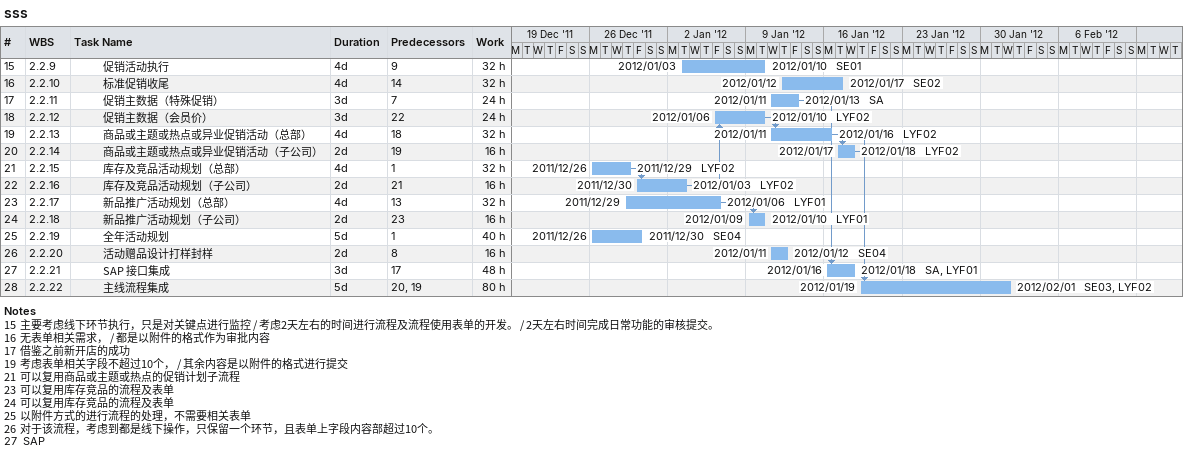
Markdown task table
sss

| ID | WBS | Task | Duration | Start | Finish | Predecessors | Resources | Work (h) |
|---|---|---|---|---|---|---|---|---|
| 15 | 2.2.9 | 促销活动执行 | 4d | 2012-01-03 | 2012-01-10 | 9 | SE01 | 32 |
| 16 | 2.2.10 | 标准促销收尾 | 4d | 2012-01-12 | 2012-01-17 | 14 | SE02 | 32 |
| 17 | 2.2.11 | 促销主数据（特殊促销） | 3d | 2012-01-11 | 2012-01-13 | 7 | SA | 24 |
| 18 | 2.2.12 | 促销主数据（会员价） | 3d | 2012-01-06 | 2012-01-10 | 22 | LYF02 | 24 |
| 19 | 2.2.13 | 商品或主题或热点或异业促销活动（总部） | 4d | 2012-01-11 | 2012-01-16 | 18 | LYF02 | 32 |
| 20 | 2.2.14 | 商品或主题或热点或异业促销活动（子公司） | 2d | 2012-01-17 | 2012-01-18 | 19 | LYF02 | 16 |
| 21 | 2.2.15 | 库存及竞品活动规划（总部） | 4d | 2011-12-26 | 2011-12-29 | 1 | LYF02 | 32 |
| 22 | 2.2.16 | 库存及竞品活动规划（子公司） | 2d | 2011-12-30 | 2012-01-03 | 21 | LYF02 | 16 |
| 23 | 2.2.17 | 新品推广活动规划（总部） | 4d | 2011-12-29 | 2012-01-06 | 13 | LYF01 | 32 |
| 24 | 2.2.18 | 新品推广活动规划（子公司） | 2d | 2012-01-09 | 2012-01-10 | 23 | LYF01 | 16 |
| 25 | 2.2.19 | 全年活动规划 | 5d | 2011-12-26 | 2011-12-30 | 1 | SE04 | 40 |
| 26 | 2.2.20 | 活动赠品设计打样封样 | 2d | 2012-01-11 | 2012-01-12 | 8 | SE04 | 16 |
| 27 | 2.2.21 | SAP 接口集成 | 3d | 2012-01-16 | 2012-01-18 | 17 | SA, LYF01 | 48 |
| 28 | 2.2.22 | 主线流程集成 | 5d | 2012-01-19 | 2012-02-01 | 20, 19 | SE03, LYF02 | 80 |

Notes
- 15: 主要考虑线下环节执行，只是对关键点进行监控 / 考虑2天左右的时间进行流程及流程使用表单的开发。 / 2天左右时间完成日常功能的审核提交。
- 16: 无表单相关需求， / 都是以附件的格式作为审批内容
- 17: 借鉴之前新开店的成功
- 19: 考虑表单相关字段不超过10个， / 其余内容是以附件的格式进行提交
- 21: 可以复用商品或主题或热点的促销计划子流程
- 23: 可以复用库存竞品的流程及表单
- 24: 可以复用库存竞品的流程及表单
- 25: 以附件方式的进行流程的处理，不需要相关表单
- 26: 对于该流程，考虑到都是线下操作，只保留一个环节，且表单上字段内容部超过10个。
- 27: SAP
